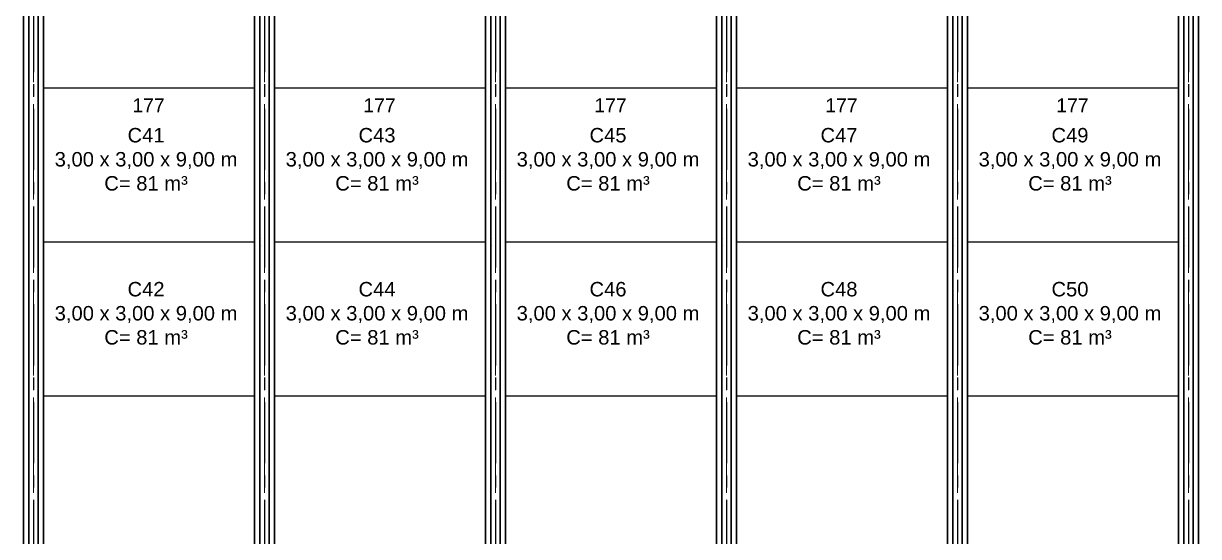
# Model space of a CAD drawing. Header units: millimetres. Extents: x 3220 to 226993, y 817 to 176024.
# Drawn here: x 76493 to 91754, y 33315 to 39978 of the extents above; entities that cross this region are included whole.
import ezdxf

# ---------------------------------------------------------------- set-up
doc = ezdxf.new("R2010")
doc.units = ezdxf.units.MM
doc.linetypes.add('AXES', pattern=[50.8, 31.75, -6.35, 6.35, -6.35])
doc.layers.add('Axe', color=1, linetype='AXES', lineweight=9)
doc.layers.add('DESSIN', color=7, linetype='Continuous', lineweight=25)
doc.layers.add('Repère', color=76, linetype='Continuous')
doc.styles.add('ARIAL_BOLD', font='arial.ttf')
doc.styles.get("Standard").update_dxf_attribs({"font": 'arial.ttf'})

# ---------------------------------------------------------------- blocks, each defined once
blk = doc.blocks.new('cel3x3x9')
at = {"layer": 'Axe', "lineweight": -3, "ltscale": 25}
for p, q in [((0, 9000), (0, 0)), ((3000, 9000), (3000, 0))]:
    blk.add_line(p, q, dxfattribs=at)
at = {"layer": 'DESSIN', "color": 4}
for p, q in [((3130, 9000), (-130, 9000)), ((-130, 0), (-130, 9000)), ((-130, 8988), (-130, 0)), ((-62, 0), (-62, 9000)), ((-62, 8988), (-62, 0)), ((62, 0), (62, 9000)), ((62, 8988), (62, 0)), ((130, 0), (130, 9000)), ((130, 8988), (130, 0)), ((2870, 0), (2870, 9000)), ((2870, 8988), (2870, 0)), ((2938, 0), (2938, 9000)), ((2938, 8988), (2938, 0)), ((3062, 0), (3062, 9000)), ((3062, 8988), (3062, 0)), ((3130, 0), (3130, 9000)), ((3130, 8988), (3130, 0)), ((130, 8000), (2870, 8000)), ((130, 6000), (2870, 6000)), ((130, 4000), (2870, 4000)), ((130, 2000), (2870, 2000)), ((3130, 0), (-130, 0)), ((2910, 0), (90, 0))]:
    blk.add_line(p, q, dxfattribs=at)
at = {"layer": 'DESSIN'}
for p, q in [((2959, 6040), (2959, 6040)), ((2959, 5960), (2959, 5960)), ((2959, 1960), (2959, 1960))]:
    blk.add_line(p, q, dxfattribs=at)
blk = doc.blocks.new('section 9-7')
at = {"layer": 'Axe', "ltscale": 15}
for p, q in [((6000, -500), (6000, 33046)), ((9000, -500), (9000, 33046)), ((3000, -500), (3000, 32506)), ((12000, -500), (12000, 32506)), ((0, -500), (0, 32000)), ((15000, -500), (15000, 32000)), ((15000, -500), (15000, 32000))]:
    blk.add_line(p, q, dxfattribs=at)
for p in [(0, 12000), (3000, 12000), (6000, 12000), (9000, 12000), (12000, 12000)]:
    blk.add_blockref('cel3x3x9', p)

msp = doc.modelspace()

# ---------------------------------------------------------------- block references
msp.add_blockref('section 9-7', (76623, 19141))

# ---------------------------------------------------------------- texts
at = {"color": 30, "char_height": 187.5, "width": 3156.781, "attachment_point": 5, "style": 'ARIAL_BOLD'}
for s, insert in [('C41\\P3,00 x 3,00 x 9,00 m\\PC= 81 m³', (78084.2, 38213.7)), ('C43\\P3,00 x 3,00 x 9,00 m\\PC= 81 m³', (81084.2, 38213.7)), ('C45\\P3,00 x 3,00 x 9,00 m\\PC= 81 m³', (84084.2, 38213.7)), ('C47\\P3,00 x 3,00 x 9,00 m\\PC= 81 m³', (87084.2, 38213.7)), ('C49\\P3,00 x 3,00 x 9,00 m\\PC= 81 m³', (90084.2, 38213.7)), ('C42\\P3,00 x 3,00 x 9,00 m\\PC= 81 m³', (78084.2, 36213.7)), ('C44\\P3,00 x 3,00 x 9,00 m\\PC= 81 m³', (81084.2, 36213.7)), ('C46\\P3,00 x 3,00 x 9,00 m\\PC= 81 m³', (84084.2, 36213.7)), ('C48\\P3,00 x 3,00 x 9,00 m\\PC= 81 m³', (87084.2, 36213.7)), ('C50\\P3,00 x 3,00 x 9,00 m\\PC= 81 m³', (90084.2, 36213.7))]:
    msp.add_mtext(s, dxfattribs=dict(at, insert=insert))
at = {"layer": 'Repère', "char_height": 180, "attachment_point": 1}
for insert in [(77906.4, 39005.8), (80906.4, 39005.8), (83906.4, 39005.8), (86906.4, 39005.8), (89906.4, 39005.8)]:
    msp.add_mtext_dynamic_manual_height_columns('177', width=631.382, gutter_width=12.5, heights=[0], dxfattribs=dict(at, insert=insert))

doc.saveas('drawing.dxf')
